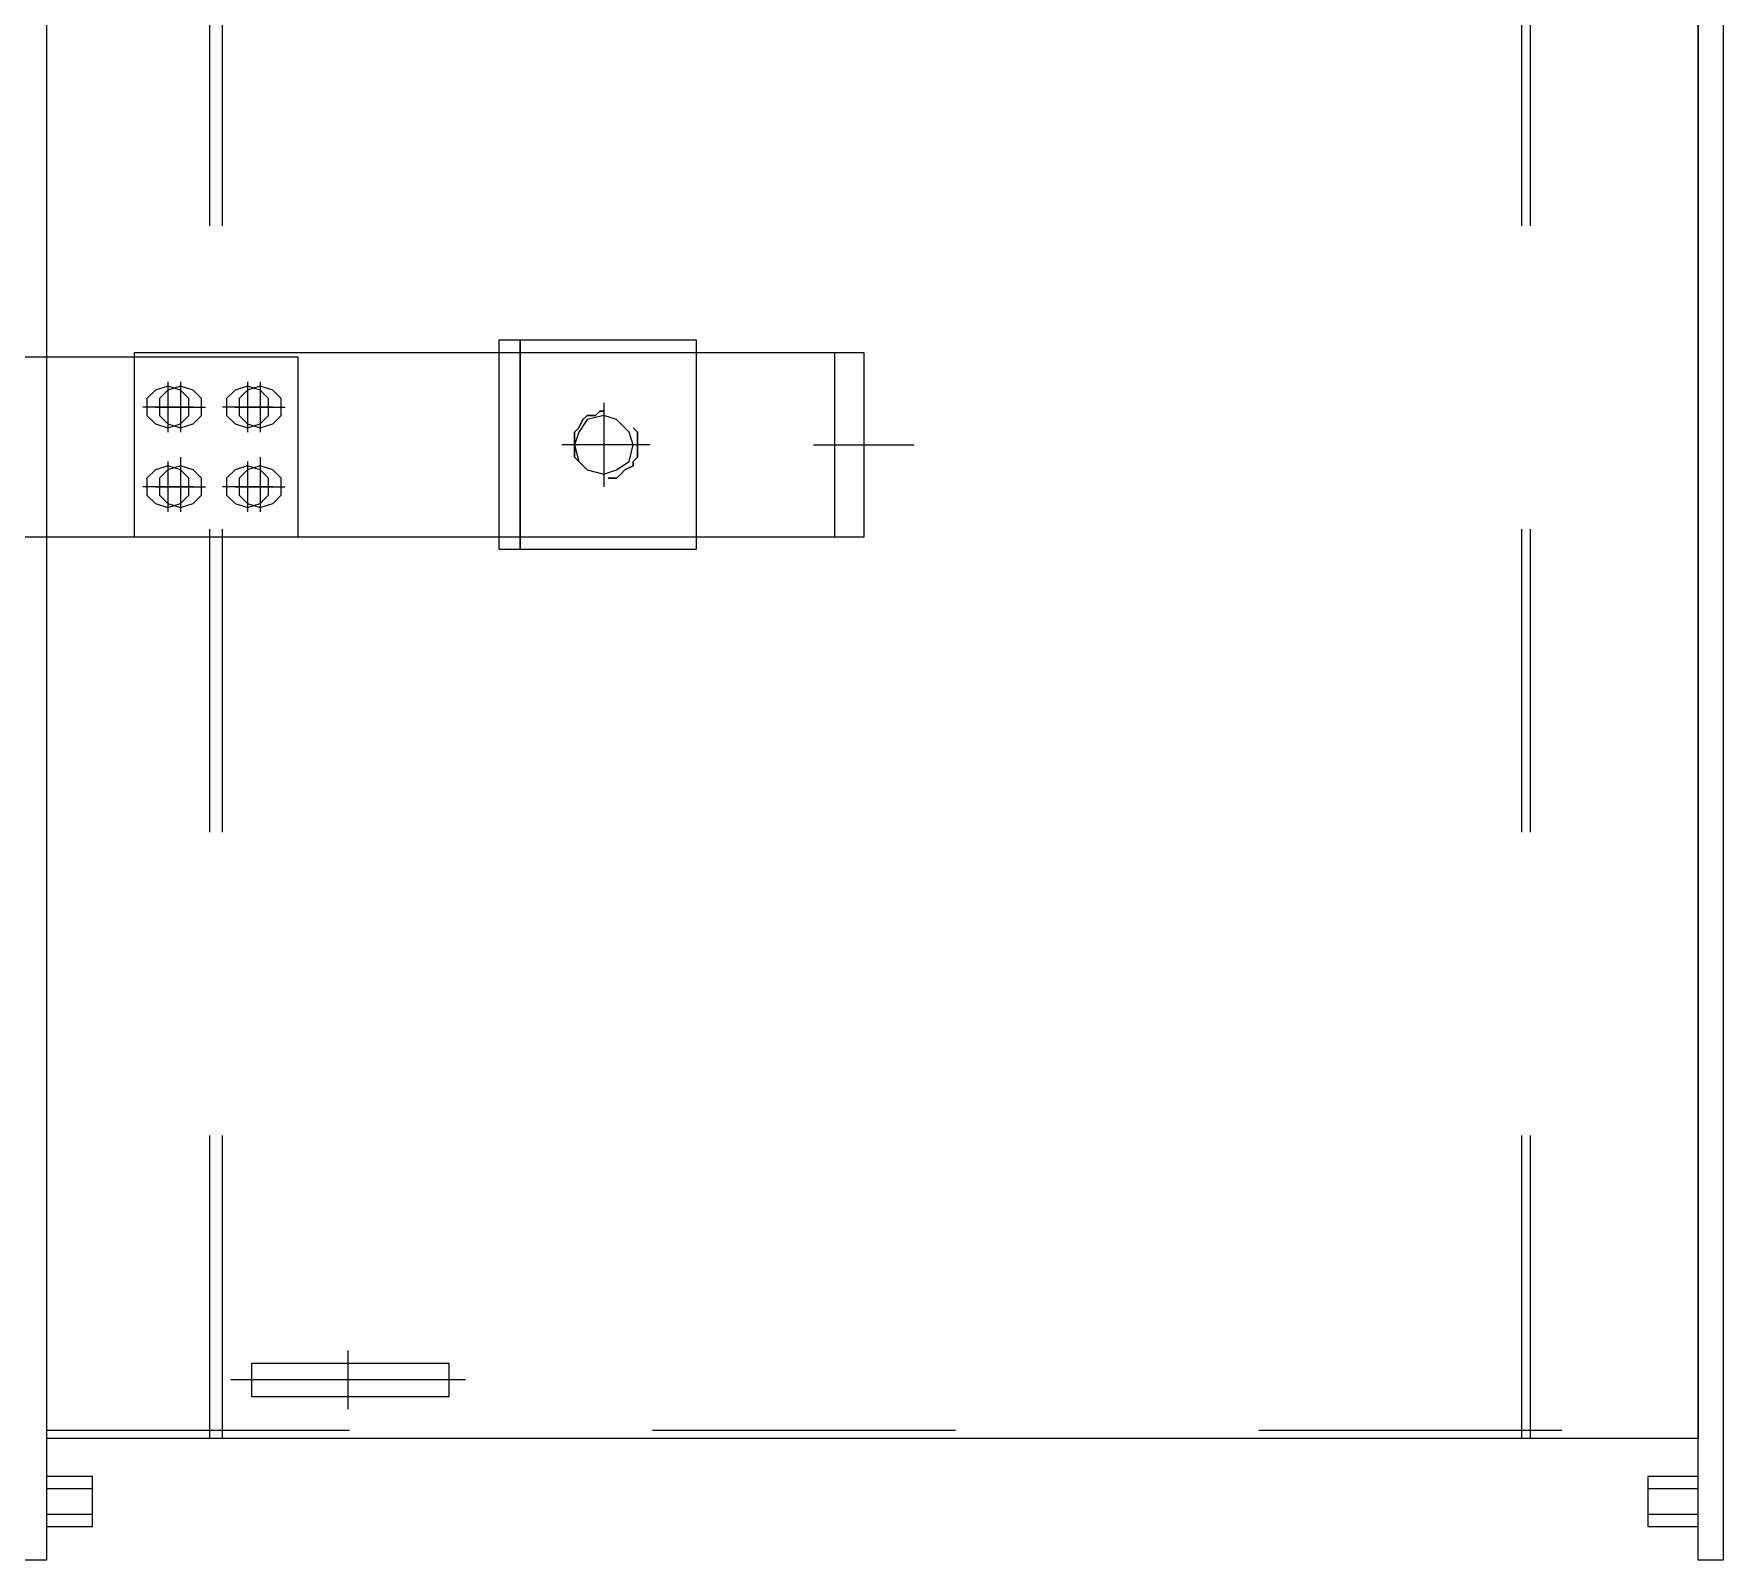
# Model space of a CAD drawing. Header units: metres. Extents: x 530797 to 531186, y 2675944 to 2676144.
# Drawn here: x 531161.628 to 531162.186, y 2676013.835 to 2676014.339 of the extents above; entities that cross this region are included whole.
import ezdxf

# ---------------------------------------------------------------- set-up
doc = ezdxf.new("R2010")
doc.units = ezdxf.units.M
doc.linetypes.add('PDF_IMPORT', pattern=[1, 0.8, -0.2])
doc.layers.add('IDT', color=7, linetype='Continuous')

# ---------------------------------------------------------------- blocks, each defined once
blk = doc.blocks.new('IDT')
at = {"layer": 'IDT', "color": 0, "lineweight": 25}
for p, q in [((13.96166, 12.8277), (13.96996, 12.8277)), ((13.96166, 11.14164), (13.96166, 12.8277)), ((13.96996, 12.8277), (13.96996, 11.14164)), ((14.51492, 12.8277), (14.52322, 12.8277)), ((14.51492, 11.14164), (14.51492, 12.8277)), ((13.98656, 12.81663), (13.96996, 12.81663)), ((13.96996, 12.81663), (13.96996, 12.80004)), ((13.98656, 12.80004), (13.98656, 12.81663)), ((14.51492, 12.81663), (14.49971, 12.81663)), ((14.49971, 12.81663), (14.49971, 12.80004)), ((14.51492, 12.80004), (14.51492, 12.81663)), ((13.96996, 12.80004), (13.98656, 12.80004)), ((14.49971, 12.80004), (14.51492, 12.80004)), ((13.96996, 11.18175), (13.96996, 12.78759)), ((13.96996, 12.78759), (14.51492, 12.78759)), ((14.38214, 12.77376), (14.44715, 12.77376)), ((14.38214, 12.76269), (14.38214, 12.77376)), ((14.44715, 12.77376), (14.44715, 12.76269)), ((14.44715, 12.76269), (14.38214, 12.76269)), ((14.24521, 12.42935), (14.24521, 12.49021)), ((14.24521, 12.49021), (14.48588, 12.49021)), ((14.25489, 12.42935), (14.25489, 12.49021)), ((14.43193, 12.43074), (14.43193, 12.49021)), ((14.43193, 12.49021), (14.58685, 12.49021)), ((14.48588, 12.49021), (14.48588, 12.42935)), ((14.44438, 12.48053), (14.44023, 12.47915)), ((14.44853, 12.48053), (14.44438, 12.47915)), ((14.44853, 12.47915), (14.44438, 12.48053)), ((14.45268, 12.47915), (14.44853, 12.48053)), ((14.47066, 12.48053), (14.46651, 12.47915)), ((14.47481, 12.48053), (14.47066, 12.47915)), ((14.47481, 12.47915), (14.47066, 12.48053)), ((14.47896, 12.47915), (14.47481, 12.48053)), ((14.44023, 12.47915), (14.43747, 12.47638)), ((14.43747, 12.47638), (14.43747, 12.47085)), ((14.44438, 12.47915), (14.44162, 12.47638)), ((14.44162, 12.47638), (14.44162, 12.47085)), ((14.4513, 12.47638), (14.44853, 12.47915)), ((14.4513, 12.47085), (14.4513, 12.47638)), ((14.45545, 12.47638), (14.45268, 12.47915)), ((14.45545, 12.47085), (14.45545, 12.47638)), ((14.46651, 12.47915), (14.46375, 12.47638)), ((14.46375, 12.47638), (14.46375, 12.47085)), ((14.47066, 12.47915), (14.4679, 12.47638)), ((14.4679, 12.47638), (14.4679, 12.47085)), ((14.47758, 12.47638), (14.47481, 12.47915)), ((14.47758, 12.47085), (14.47758, 12.47638)), ((14.48173, 12.47638), (14.47896, 12.47915)), ((14.48173, 12.47085), (14.48173, 12.47638)), ((14.33096, 12.46946), (14.32681, 12.46808)), ((14.3365, 12.46808), (14.33096, 12.46946)), ((14.43747, 12.47085), (14.44023, 12.46808)), ((14.44162, 12.47085), (14.44438, 12.46808)), ((14.44853, 12.46808), (14.4513, 12.47085)), ((14.45268, 12.46808), (14.45545, 12.47085)), ((14.46375, 12.47085), (14.46651, 12.46808)), ((14.4679, 12.47085), (14.47066, 12.46808)), ((14.47481, 12.46808), (14.47758, 12.47085)), ((14.47896, 12.46808), (14.48173, 12.47085)), ((14.32267, 12.46531), (14.32128, 12.45978)), ((14.32681, 12.46808), (14.32267, 12.46531)), ((14.33926, 12.46531), (14.3365, 12.46808)), ((14.34065, 12.45978), (14.33926, 12.46531)), ((14.44023, 12.46808), (14.44438, 12.4667)), ((14.44438, 12.46808), (14.44853, 12.4667)), ((14.44438, 12.4667), (14.44853, 12.46808)), ((14.44853, 12.4667), (14.45268, 12.46808)), ((14.46651, 12.46808), (14.47066, 12.4667)), ((14.47066, 12.46808), (14.47481, 12.4667)), ((14.47066, 12.4667), (14.47481, 12.46808)), ((14.47481, 12.4667), (14.47896, 12.46808)), ((14.32128, 12.45978), (14.32267, 12.45563)), ((14.33926, 12.45563), (14.34065, 12.45978)), ((14.32267, 12.45563), (14.32681, 12.45148)), ((14.3365, 12.45148), (14.33926, 12.45563)), ((14.44023, 12.45287), (14.43747, 12.4501)), ((14.44438, 12.45425), (14.44023, 12.45287)), ((14.44438, 12.45287), (14.44162, 12.4501)), ((14.44853, 12.45425), (14.44438, 12.45287)), ((14.44853, 12.45287), (14.44438, 12.45425)), ((14.45268, 12.45287), (14.44853, 12.45425)), ((14.4513, 12.4501), (14.44853, 12.45287)), ((14.45545, 12.4501), (14.45268, 12.45287)), ((14.46651, 12.45287), (14.46375, 12.4501)), ((14.47066, 12.45425), (14.46651, 12.45287)), ((14.47066, 12.45287), (14.4679, 12.4501)), ((14.47481, 12.45425), (14.47066, 12.45287)), ((14.47481, 12.45287), (14.47066, 12.45425)), ((14.47896, 12.45287), (14.47481, 12.45425)), ((14.47758, 12.4501), (14.47481, 12.45287)), ((14.48173, 12.4501), (14.47896, 12.45287)), ((14.32681, 12.45148), (14.33096, 12.4501)), ((14.33096, 12.4501), (14.3365, 12.45148)), ((14.43747, 12.4501), (14.43747, 12.44457)), ((14.44162, 12.4501), (14.44162, 12.44457)), ((14.4513, 12.44457), (14.4513, 12.4501)), ((14.45545, 12.44457), (14.45545, 12.4501)), ((14.46375, 12.4501), (14.46375, 12.44457)), ((14.4679, 12.4501), (14.4679, 12.44457)), ((14.47758, 12.44457), (14.47758, 12.4501)), ((14.48173, 12.44457), (14.48173, 12.4501)), ((14.43747, 12.44457), (14.44023, 12.4418)), ((14.44023, 12.4418), (14.44438, 12.44042)), ((14.44162, 12.44457), (14.44438, 12.4418)), ((14.44438, 12.4418), (14.44853, 12.44042)), ((14.44438, 12.44042), (14.44853, 12.4418)), ((14.44853, 12.4418), (14.4513, 12.44457)), ((14.44853, 12.44042), (14.45268, 12.4418)), ((14.45268, 12.4418), (14.45545, 12.44457)), ((14.46375, 12.44457), (14.46651, 12.4418)), ((14.46651, 12.4418), (14.47066, 12.44042)), ((14.4679, 12.44457), (14.47066, 12.4418)), ((14.47066, 12.4418), (14.47481, 12.44042)), ((14.47066, 12.44042), (14.47481, 12.4418)), ((14.47481, 12.4418), (14.47758, 12.44457)), ((14.47481, 12.44042), (14.47896, 12.4418)), ((14.47896, 12.4418), (14.48173, 12.44457)), ((14.58685, 12.43074), (14.43193, 12.43074)), ((14.48588, 12.42935), (14.24521, 12.42935))]:
    blk.add_line(p, q, dxfattribs=at)
at = {"layer": 'IDT', "color": 0, "lineweight": 13}
for p, q in [((13.98656, 12.81248), (13.96996, 12.81248)), ((13.96996, 12.81248), (13.96996, 12.80419)), ((13.98656, 12.80419), (13.98656, 12.81248)), ((14.51492, 12.81248), (14.49971, 12.81248)), ((14.49971, 12.81248), (14.49971, 12.80419)), ((14.51492, 12.80419), (14.51492, 12.81248)), ((13.96996, 12.80419), (13.98656, 12.80419)), ((14.49971, 12.80419), (14.51492, 12.80419)), ((14.41534, 12.77791), (14.41534, 12.75854)), ((14.37661, 12.76822), (14.45406, 12.76822)), ((14.44438, 12.46393), (14.44438, 12.48191)), ((14.44853, 12.46531), (14.44853, 12.48191)), ((14.47066, 12.46393), (14.47066, 12.48191)), ((14.47481, 12.46531), (14.47481, 12.48191)), ((14.32405, 12.46808), (14.32543, 12.46946)), ((14.32543, 12.46946), (14.32405, 12.46808)), ((14.32405, 12.46808), (14.32543, 12.46946)), ((14.32543, 12.46946), (14.32405, 12.46808)), ((14.32543, 12.46946), (14.32681, 12.47085)), ((14.32681, 12.47085), (14.32543, 12.46946)), ((14.32543, 12.46946), (14.32681, 12.47085)), ((14.32681, 12.47085), (14.32543, 12.46946)), ((14.32681, 12.47085), (14.32958, 12.47085)), ((14.32958, 12.47085), (14.32681, 12.47085)), ((14.32681, 12.47085), (14.32958, 12.47085)), ((14.32958, 12.47085), (14.32681, 12.47085)), ((14.33096, 12.44595), (14.33096, 12.47361)), ((14.45268, 12.47361), (14.43608, 12.47361)), ((14.44023, 12.47361), (14.45683, 12.47361)), ((14.47896, 12.47361), (14.46236, 12.47361)), ((14.46651, 12.47361), (14.48311, 12.47361)), ((14.3199, 12.46393), (14.32128, 12.46531)), ((14.32128, 12.46531), (14.3199, 12.46393)), ((14.3199, 12.46393), (14.32128, 12.46531)), ((14.32128, 12.46531), (14.3199, 12.46393)), ((14.3199, 12.45563), (14.3199, 12.46393)), ((14.3199, 12.46393), (14.3199, 12.45563)), ((14.3199, 12.45563), (14.3199, 12.46393)), ((14.3199, 12.46393), (14.3199, 12.45563)), ((14.32128, 12.4667), (14.32405, 12.46808)), ((14.32405, 12.46808), (14.32128, 12.4667)), ((14.32128, 12.4667), (14.32405, 12.46808)), ((14.32405, 12.46808), (14.32128, 12.4667)), ((14.32128, 12.46531), (14.32128, 12.4667)), ((14.32128, 12.4667), (14.32128, 12.46531)), ((14.32128, 12.46531), (14.32128, 12.4667)), ((14.32128, 12.4667), (14.32128, 12.46531)), ((14.33926, 12.46531), (14.34065, 12.46393)), ((14.34065, 12.46393), (14.33926, 12.46531)), ((14.33926, 12.46531), (14.34065, 12.46393)), ((14.34065, 12.46393), (14.33926, 12.46531)), ((14.34065, 12.46393), (14.34065, 12.45563)), ((14.34065, 12.45563), (14.34065, 12.46393)), ((14.34065, 12.46393), (14.34065, 12.45563)), ((14.34065, 12.45563), (14.34065, 12.46393)), ((14.26181, 12.45978), (14.22861, 12.45978)), ((14.31575, 12.45978), (14.3448, 12.45978)), ((14.32128, 12.45425), (14.3199, 12.45563)), ((14.3199, 12.45563), (14.32128, 12.45425)), ((14.32128, 12.45425), (14.3199, 12.45563)), ((14.3199, 12.45563), (14.32128, 12.45425)), ((14.33926, 12.45425), (14.33788, 12.45148)), ((14.33788, 12.45148), (14.33926, 12.45425)), ((14.33926, 12.45425), (14.33788, 12.45148)), ((14.33788, 12.45148), (14.33926, 12.45425)), ((14.34065, 12.45563), (14.33926, 12.45425)), ((14.33926, 12.45425), (14.34065, 12.45563)), ((14.34065, 12.45563), (14.33926, 12.45425)), ((14.33926, 12.45425), (14.34065, 12.45563)), ((14.44438, 12.43903), (14.44438, 12.45563)), ((14.44853, 12.43903), (14.44853, 12.45563)), ((14.47066, 12.43903), (14.47066, 12.45563)), ((14.47481, 12.43903), (14.47481, 12.45563)), ((14.33235, 12.44872), (14.33096, 12.44872)), ((14.33096, 12.44872), (14.33235, 12.44872)), ((14.33235, 12.44872), (14.33096, 12.44872)), ((14.33096, 12.44872), (14.33235, 12.44872)), ((14.33373, 12.4501), (14.33235, 12.44872)), ((14.33235, 12.44872), (14.33373, 12.4501)), ((14.33373, 12.4501), (14.33235, 12.44872)), ((14.33235, 12.44872), (14.33373, 12.4501)), ((14.3365, 12.4501), (14.33373, 12.4501)), ((14.33373, 12.4501), (14.3365, 12.4501)), ((14.3365, 12.4501), (14.33373, 12.4501)), ((14.33373, 12.4501), (14.3365, 12.4501)), ((14.33788, 12.45148), (14.3365, 12.4501)), ((14.3365, 12.4501), (14.33788, 12.45148)), ((14.33788, 12.45148), (14.3365, 12.4501)), ((14.3365, 12.4501), (14.33788, 12.45148)), ((14.45268, 12.44733), (14.43608, 12.44733)), ((14.44023, 12.44733), (14.45683, 12.44733)), ((14.47896, 12.44733), (14.46236, 12.44733)), ((14.46651, 12.44733), (14.48311, 12.44733))]:
    blk.add_line(p, q, dxfattribs=at)
at = {"layer": 'IDT', "color": 0, "linetype": 'PDF_IMPORT', "lineweight": 13, "ltscale": 0.0125}
for p, q in [((14.02529, 12.78759), (14.02529, 11.18175)), ((14.02805, 12.78759), (14.02805, 11.18175)), ((14.45683, 12.78759), (14.45683, 11.18175)), ((14.46098, 12.78759), (14.46098, 11.18175)), ((14.30054, 12.4252), (14.30054, 12.49436)), ((14.30054, 12.49436), (14.36554, 12.49436)), ((14.30054, 12.4252), (14.30054, 12.49436)), ((14.30054, 12.49436), (14.36554, 12.49436)), ((14.36554, 12.49436), (14.36554, 12.4252)), ((14.36554, 12.49436), (14.36554, 12.4252)), ((14.36554, 12.4252), (14.30054, 12.4252)), ((14.36554, 12.4252), (14.30054, 12.4252))]:
    blk.add_line(p, q, dxfattribs=at)
at = {"layer": 'IDT', "color": 0, "linetype": 'PDF_IMPORT', "lineweight": 13, "ltscale": 0.014167}
blk.add_line((14.51492, 12.78482), (13.96996, 12.78482), dxfattribs=at)
at = {"layer": 'IDT', "color": 0, "linetype": 'PDF_IMPORT', "lineweight": 13, "ltscale": 0.011667}
for p, q in [((14.35863, 12.49436), (14.35863, 12.4252)), ((14.35863, 12.4252), (14.35863, 12.49436))]:
    blk.add_line(p, q, dxfattribs=at)

msp = doc.modelspace()

# ---------------------------------------------------------------- block references
at = {"layer": 'IDT', "color": 8, "rotation": 180}
msp.add_blockref('IDT', (531176.14728, 2676026.66297), dxfattribs=at)

doc.saveas('drawing.dxf')
